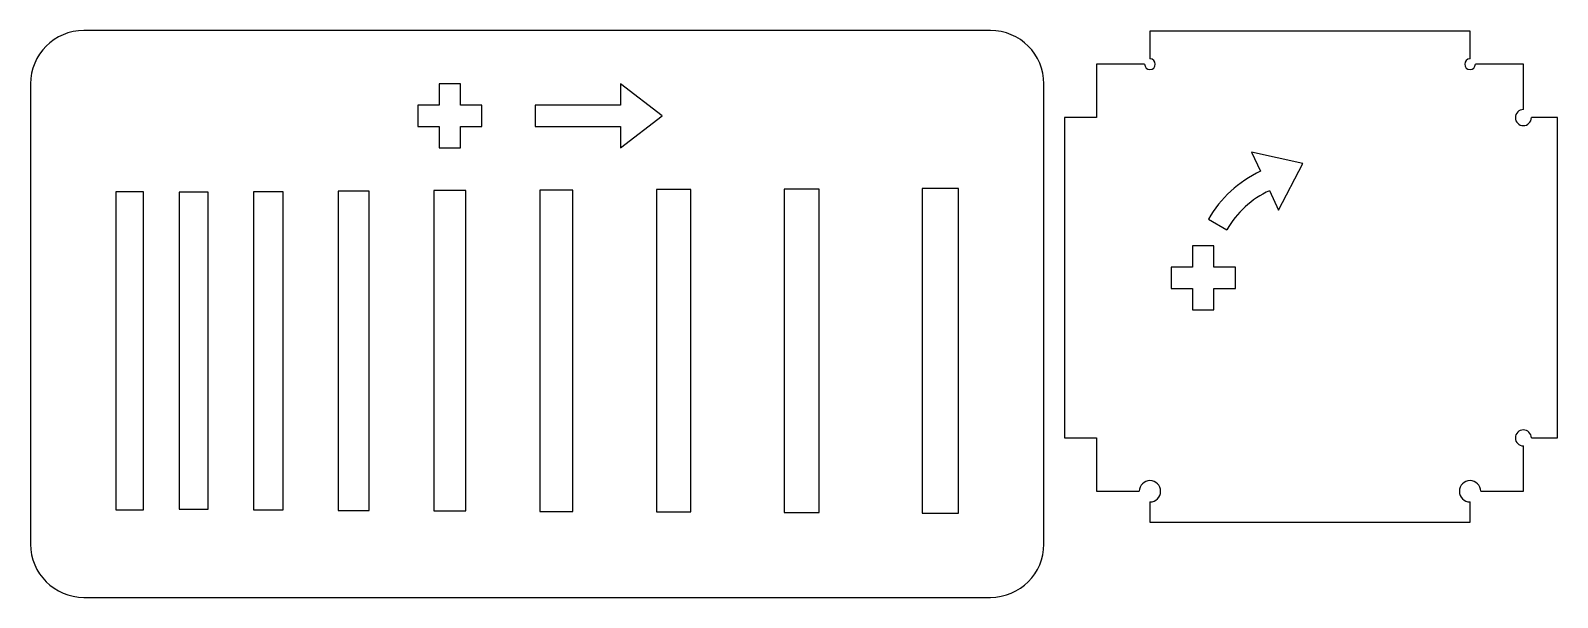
# Model space of a CAD drawing. Header units: millimetres. Extents: x 0 to 145, y 0 to 296.
# Drawn here: x 1.8 to 145, y 242.4 to 295.5 of the extents above; entities outside this region: 2.
import ezdxf

# ---------------------------------------------------------------- set-up
doc = ezdxf.new("R2010")
doc.units = ezdxf.units.MM
doc.styles.add('SLDTEXTSTYLE0', font='TXT', dxfattribs={"width": 0.7})

msp = doc.modelspace()

# ---------------------------------------------------------------- linework, layer by layer
at = {"color": 7, "linetype": 'Continuous', "lineweight": 25}
for p, q in [((91.84, 295.53), (6.84, 295.53)), ((106.79, 295.47), (106.79, 292.87)), ((136.79, 295.47), (106.79, 295.47)), ((136.79, 292.87), (136.79, 295.47)), ((101.79, 292.37), (101.79, 287.37)), ((106.29, 292.37), (101.79, 292.37)), ((141.79, 292.37), (137.29, 292.37)), ((141.79, 288.12), (141.79, 292.37)), ((1.84, 290.53), (1.84, 247.43)), ((42.14, 290.53), (40.14, 290.53)), ((40.14, 290.53), (40.14, 288.53)), ((42.14, 288.53), (42.14, 290.53)), ((61.05, 287.53), (57.14, 290.53)), ((57.14, 290.53), (57.14, 288.53)), ((96.84, 247.43), (96.84, 290.53)), ((40.14, 288.53), (38.14, 288.53)), ((38.14, 288.53), (38.14, 286.53)), ((44.14, 288.53), (42.14, 288.53)), ((44.14, 286.53), (44.14, 288.53)), ((57.14, 288.53), (49.14, 288.53)), ((49.14, 288.53), (49.14, 286.53)), ((38.14, 286.53), (40.14, 286.53)), ((40.14, 286.53), (40.14, 284.53)), ((42.14, 284.53), (42.14, 286.53)), ((42.14, 286.53), (44.14, 286.53)), ((49.14, 286.53), (57.14, 286.53)), ((57.14, 284.53), (61.05, 287.53)), ((57.14, 286.53), (57.14, 284.53)), ((98.79, 287.37), (98.79, 257.37)), ((101.79, 287.37), (98.79, 287.37)), ((144.99, 287.37), (142.54, 287.37)), ((144.99, 257.37), (144.99, 287.37)), ((40.14, 284.53), (42.14, 284.53)), ((121.11, 283.08), (116.29, 284.15)), ((116.29, 284.15), (117.14, 282.34)), ((118.83, 278.71), (121.11, 283.08)), ((52.69, 280.58), (49.59, 280.58)), ((49.59, 280.58), (49.59, 250.48)), ((52.69, 250.48), (52.69, 280.58)), ((63.74, 280.63), (60.54, 280.63)), ((60.54, 280.63), (60.54, 250.43)), ((63.74, 250.43), (63.74, 280.63)), ((75.79, 280.68), (72.49, 280.68)), ((72.49, 280.68), (72.49, 250.38)), ((75.79, 250.38), (75.79, 280.68)), ((88.84, 280.73), (85.44, 280.73)), ((85.44, 280.73), (85.44, 250.33)), ((88.84, 250.33), (88.84, 280.73)), ((12.44, 280.43), (9.84, 280.43)), ((9.84, 280.43), (9.84, 250.63)), ((12.44, 250.63), (12.44, 280.43)), ((18.49, 280.38), (15.79, 280.38)), ((15.79, 280.38), (15.79, 250.68)), ((18.49, 250.68), (18.49, 280.38)), ((25.54, 280.43), (22.74, 280.43)), ((22.74, 280.43), (22.74, 250.63)), ((25.54, 250.63), (25.54, 280.43)), ((33.59, 280.48), (30.69, 280.48)), ((30.69, 280.48), (30.69, 250.58)), ((33.59, 250.58), (33.59, 280.48)), ((42.64, 280.53), (39.64, 280.53)), ((39.64, 280.53), (39.64, 250.53)), ((42.64, 250.53), (42.64, 280.53)), ((117.99, 280.53), (118.83, 278.71)), ((112.26, 277.87), (113.99, 276.87)), ((112.79, 275.37), (110.79, 275.37)), ((110.79, 275.37), (110.79, 273.37)), ((112.79, 273.37), (112.79, 275.37)), ((110.79, 273.37), (108.79, 273.37)), ((108.79, 273.37), (108.79, 271.37)), ((114.79, 273.37), (112.79, 273.37)), ((114.79, 271.37), (114.79, 273.37)), ((108.79, 271.37), (110.79, 271.37)), ((110.79, 271.37), (110.79, 269.37)), ((112.79, 269.37), (112.79, 271.37)), ((112.79, 271.37), (114.79, 271.37)), ((110.79, 269.37), (112.79, 269.37)), ((98.79, 257.37), (101.79, 257.37)), ((101.79, 257.37), (101.79, 252.37)), ((141.79, 252.37), (141.79, 256.62)), ((142.54, 257.37), (144.99, 257.37)), ((101.79, 252.37), (105.79, 252.37)), ((137.79, 252.37), (141.79, 252.37)), ((9.84, 250.63), (12.44, 250.63)), ((15.79, 250.68), (18.49, 250.68)), ((22.74, 250.63), (25.54, 250.63)), ((30.69, 250.58), (33.59, 250.58)), ((39.64, 250.53), (42.64, 250.53)), ((106.79, 251.37), (106.79, 249.47)), ((136.79, 249.47), (136.79, 251.37)), ((49.59, 250.48), (52.69, 250.48)), ((60.54, 250.43), (63.74, 250.43)), ((72.49, 250.38), (75.79, 250.38)), ((85.44, 250.33), (88.84, 250.33)), ((106.79, 249.47), (136.79, 249.47)), ((6.84, 242.43), (91.84, 242.43))]:
    msp.add_line(p, q, dxfattribs=at)
for centre, radius, start, end in [((6.84, 290.53), 5, 90, 180), ((91.84, 290.53), 5, 0, 90), ((106.79, 292.37), 0.5, 180, 90), ((136.79, 292.37), 0.5, 90, 0), ((141.79, 287.37), 0.75, 90, 0), ((121.79, 272.37), 11, 115, 150), ((121.79, 272.37), 9, 115, 150), ((141.79, 257.37), 0.75, 0, 270), ((106.79, 252.37), 1, 270, 180), ((136.79, 252.37), 1, 0, 270), ((6.84, 247.43), 5, 180, 270), ((91.84, 247.43), 5, 270, 0)]:
    msp.add_arc(centre, radius, start, end, dxfattribs=at)

# ---------------------------------------------------------------- texts
at = {"color": 7, "linetype": 'Continuous', "char_height": 3.633, "attachment_point": 1, "style": 'SLDTEXTSTYLE0'}
for s, insert in [('SOLIDWORKS Educational Product.', (0, 10.13)), ('For Instructional Use Only.', (0, 4.68))]:
    msp.add_mtext(s, dxfattribs=dict(at, insert=insert))

doc.saveas('drawing.dxf')
